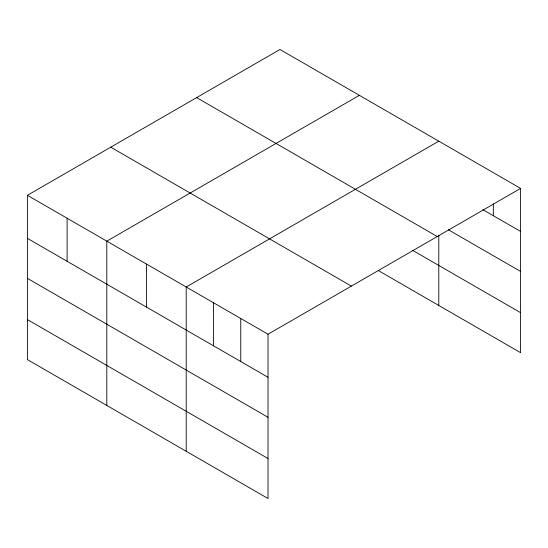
<?xml version="1.0" encoding="UTF-8"?>
<svg xmlns="http://www.w3.org/2000/svg" width="548" height="548" viewBox="0 0 548 548"><rect width="100%" height="100%" fill="white"/><g stroke="black" fill="none" stroke-linecap="round" stroke-linejoin="round"><path stroke-width="0.82" d="M27.4 195.314L268.02 334.232L268.02 498.516L27.4 359.591L27.4 195.314L279.98 49.484L520.6 188.409L520.6 352.686L378.497 270.65M359.385 95.331L106.805 241.154L106.805 405.438M438.79 141.172L186.21 287.001L186.21 451.278M268.02 334.232L520.6 188.409M483.014 209.754L520.6 231.455M448.367 229.763L520.6 271.459M196.629 97.606L437.249 236.531M412.322 250.169L520.6 312.682M110.751 147.186L351.371 286.111M27.4 238.359L268.02 377.277M27.4 278.363L268.02 417.288M27.4 319.587L268.02 458.505M493.33 203.89L493.33 215.707M438.79 235.161L438.79 305.455M240.75 318.491L240.75 361.536M213.48 302.743L213.48 345.788M146.508 264.074L146.508 307.12M67.103 218.234L67.103 261.28"/></g></svg>
